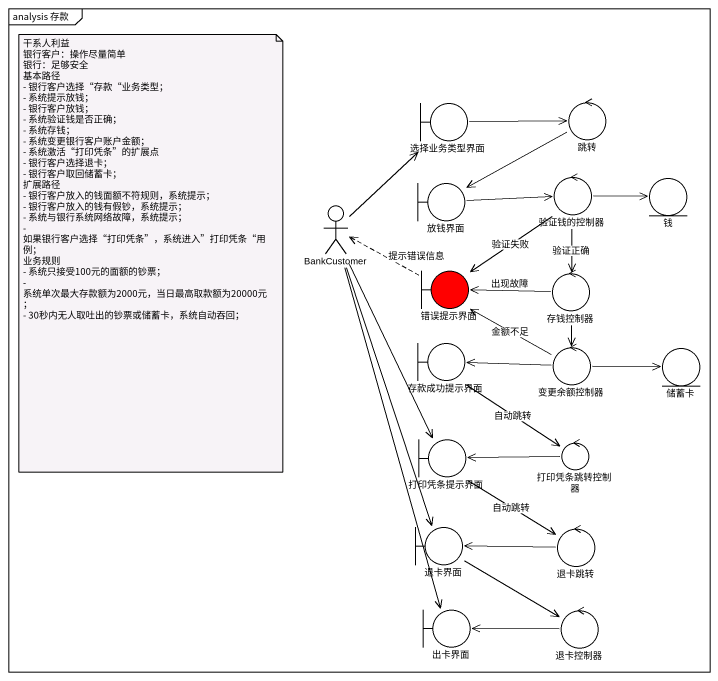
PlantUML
@startuml
mainframe analysis 存款
boundary 选择业务类型界面
control 跳转
actor BankCustomer
boundary 放钱界面
control 验证钱的控制器
entity 钱
boundary 错误提示界面 #FF0000
control 存钱控制器
boundary 存款成功提示界面
control 变更余额控制器
entity 储蓄卡
boundary 打印凭条提示界面
control 打印凭条跳转控制器
boundary 退卡界面
control 退卡跳转
boundary 出卡界面
control 退卡控制器
选择业务类型界面 -right-> 跳转
跳转 -left-> 放钱界面
BankCustomer -up-> 选择业务类型界面
BankCustomer --> 打印凭条提示界面
BankCustomer --> 退卡界面
BankCustomer --> 出卡界面
放钱界面 -right-> 验证钱的控制器
验证钱的控制器 -right-> 钱
验证钱的控制器 --> 错误提示界面 : 验证失败
验证钱的控制器 --> 存钱控制器 : 验证正确
错误提示界面 .left.> BankCustomer : 提示错误信息
存钱控制器 -left-> 错误提示界面 : 出现故障
存钱控制器 --> 变更余额控制器
存款成功提示界面 --> 打印凭条跳转控制器 : 自动跳转
变更余额控制器 -up-> 错误提示界面 : 金额不足
变更余额控制器 -left-> 存款成功提示界面
变更余额控制器 -right-> 储蓄卡
打印凭条提示界面 --> 退卡跳转 : 自动跳转
打印凭条跳转控制器 -left-> 打印凭条提示界面
退卡界面 --> 退卡控制器
退卡跳转 -left-> 退卡界面
退卡控制器 -left-> 出卡界面
note as N1
  干系人利益
  银行客户：操作尽量简单
  银行：足够安全
  基本路径
  - 银行客户选择“存款“业务类型；
  - 系统提示放钱；
  - 银行客户放钱；
  - 系统验证钱是否正确；
  - 系统存钱；
  - 系统变更银行客户账户金额；
  - 系统激活“打印凭条”的扩展点
  - 银行客户选择退卡；
  - 银行客户取回储蓄卡；
  扩展路径
  - 银行客户放入的钱面额不符规则，系统提示；
  - 银行客户放入的钱有假钞，系统提示；
  - 系统与银行系统网络故障，系统提示；
  - 如果银行客户选择“打印凭条”，系统进入”打印凭条“用例；
  业务规则
  - 系统只接受100元的面额的钞票；
  - 系统单次最大存款额为2000元，当日最高取款额为20000元；
  - 30秒内无人取吐出的钞票或储蓄卡，系统自动吞回；
end note
@enduml
